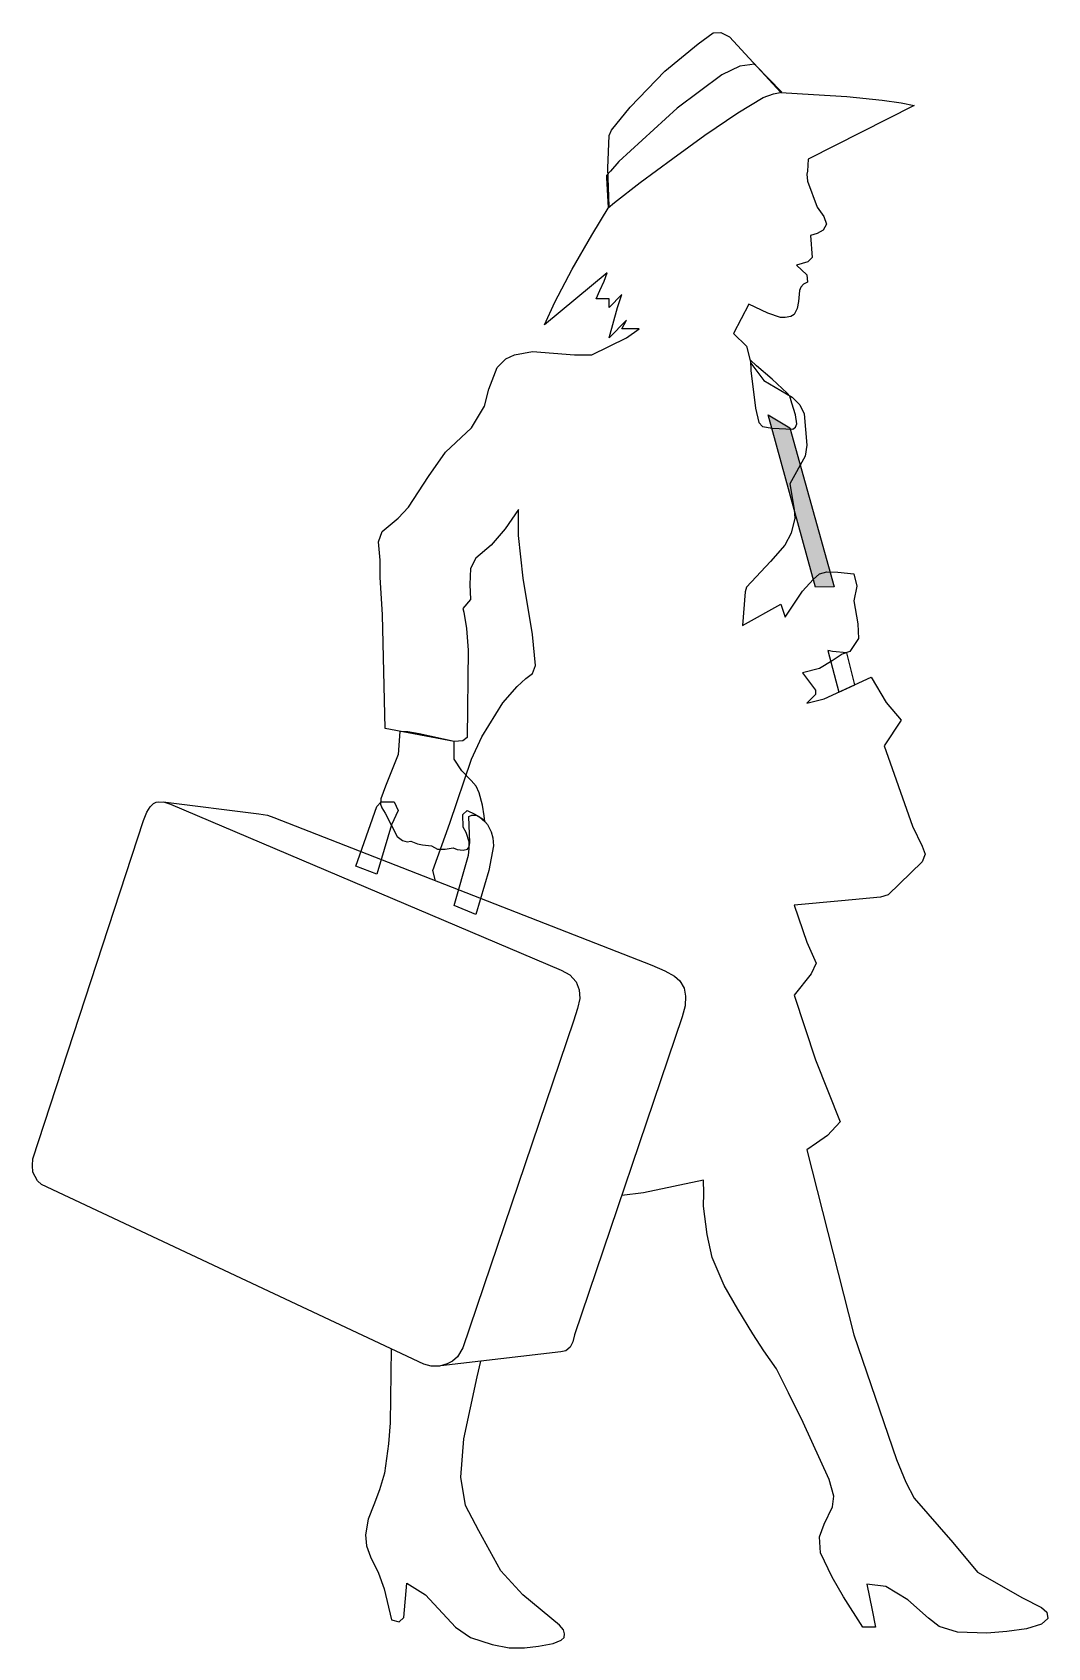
# Model space of a CAD drawing. Extents: x 493 to 606, y 0 to 180.
import ezdxf

# ---------------------------------------------------------------- set-up
doc = ezdxf.new("R2010")
doc.units = 0
doc.header["$MEASUREMENT"] = 0
doc.layers.add('LAYER_1', color=7, linetype='CONTINUOUS')

msp = doc.modelspace()

# ---------------------------------------------------------------- linework, layer by layer
at = {"layer": 'LAYER_1', "linetype": 'CONTINUOUS'}
for points in [[(537.37, 86.59), (539.28, 91.84), (541.67, 98.97), (542.82, 101.42), (545.16, 105.19), (546.72, 107.03), (547.69, 107.92), (548.45, 108.48), (548.76, 109.34), (548.45, 112.78), (547.41, 119.05), (546.9, 123.79), (546.9, 126.67), (545.39, 124.53), (543.84, 122.7), (542.16, 121.27), (541.54, 120.12), (541.47, 118.32), (541.54, 116.66), (540.7, 115.69), (540.81, 115.26), (541.11, 113.45), (541.29, 111.05), (541.19, 101.37), (540.7, 101.01), (539.76, 100.91), (532.09, 102.36), (531.81, 114.98), (531.53, 119.16), (531.53, 121.02), (531.35, 123.08), (531.76, 124.23), (533.54, 125.68), (534.69, 126.93), (536.91, 130.32), (538.79, 133.02), (541.67, 135.72), (543.1, 138.12), (543.58, 140), (544.53, 142.4), (545.49, 143.37), (546.44, 143.82), (548.43, 144.18), (553.11, 143.82), (555, 143.82), (558.85, 145.71), (560.28, 146.7), (559.31, 146.7), (558.36, 146.7), (558.85, 147.65), (556.94, 145.71), (557.88, 149.07), (558.36, 150.53), (556.94, 149.07), (556.94, 150.02), (555.48, 150.02), (555.89, 150.96), (556.4, 152.01), (556.71, 152.92), (549.78, 147.16), (550.9, 149.66), (552.83, 153.33), (555, 157.1), (556.94, 160.29), (556.78, 164.52), (556.94, 168.16), (557.19, 168.75), (559.26, 171.3), (563.13, 175.3), (566.8, 178.33), (568.46, 179.55), (569.32, 179.6), (570.29, 179.12), (576, 172.93), (579.62, 172.72), (583.31, 172.47), (587.21, 172.06), (589.33, 171.78), (590.78, 171.5), (579.01, 165.54), (578.93, 164.21), (578.88, 163.86), (578.93, 163.07), (580, 160.19), (580.77, 159.17), (581.05, 158.3), (580.69, 157.66), (580, 157.28), (579.26, 157.05), (579.47, 154.63), (578.98, 154.12), (577.73, 153.76), (578.85, 152.69), (578.93, 151.9), (578.5, 151.67), (578.22, 151.32), (578.04, 150.96), (577.94, 149.74), (577.78, 148.97), (577.48, 148.31), (577.1, 148.08), (576.46, 147.98), (575.95, 147.98), (574.55, 148.46), (572.43, 149.43), (570.75, 146.19), (572.18, 144.79), (572.66, 142.88), (574.09, 140.97), (577.25, 139.11), (578.09, 138.27), (578.57, 137.28), (578.88, 133.81), (578.7, 132.56), (576.97, 129.5), (577.45, 126.67), (577.55, 125.71), (577.12, 124.02), (576.41, 122.72), (574.85, 120.89), (572.18, 118.06), (572.02, 117.52), (571.72, 113.78), (576, 116.17), (576.48, 114.72), (578.37, 117.58), (579.57, 118.88), (580.28, 119.51), (581.07, 119.74), (582.32, 119.69), (584.1, 119.51), (584.43, 118.16), (584.1, 116.51), (584.54, 113.96), (584.59, 112.35), (583.62, 110.9), (582.8, 110.59), (581.68, 109.85), (580.28, 109.01), (578.37, 108.53), (579.82, 106.62), (579.82, 106.13), (578.88, 105.17), (580.79, 105.67), (586.01, 108.07), (587.67, 105.24), (589.33, 103.28), (587.44, 100.43), (590.58, 91.53), (591.67, 89.31), (591.98, 88.42), (591.67, 87.56), (587.88, 83.89), (587.03, 83.63), (582.7, 83.25), (577.45, 82.76), (578.88, 78.64), (579.9, 76.34), (579.34, 75.14), (577.45, 72.77), (579.82, 65.59), (582.55, 58.73), (581.17, 57.2), (579.95, 56.36), (578.88, 55.6), (584.1, 35.08), (588.82, 21.27), (589.84, 18.75), (590.78, 16.96), (595.06, 12.05), (597.81, 8.76), (602.81, 5.9), (604.9, 4.83), (605.51, 4.3), (605.59, 3.61), (604.9, 3), (603.22, 2.46), (601.05, 2.18), (598.83, 1.98), (595.57, 2.11), (593.56, 2.74), (592.36, 3.66), (590.09, 5.67), (587.65, 7.18), (585.53, 7.41), (586.12, 4.53), (586.5, 2.64), (585.07, 2.64), (582.93, 6.03), (581.68, 8.2), (580.38, 10.9), (580.28, 12.68), (580.79, 14.08), (581.73, 16), (581.86, 17.19), (581.33, 19.03), (578.47, 25.35), (576.84, 28.64), (575.49, 31.31), (574.09, 33.3), (572.89, 35.21), (571.23, 37.94), (569.71, 40.56), (568.38, 43.67), (567.82, 46.22), (567.41, 49.38), (567.44, 50.81), (567.41, 52.26), (560.73, 50.83), (558.34, 50.56)], [(556.84, 160.13), (557.52, 160.72), (560.38, 162.94), (564.02, 165.61), (567.56, 168.21), (571.21, 170.66), (574.04, 172.37), (575.16, 172.77), (576.08, 172.95), (573.22, 175.93), (573.04, 176.06), (572.53, 176.01), (571.44, 175.86), (569.45, 174.89), (564.48, 171.17), (558.01, 165.28), (557.09, 164.19), (556.63, 163.7), (556.63, 163.45), (556.84, 160.13)], [(572.61, 143.21), (572.64, 142.09), (573.17, 137.91), (573.55, 136.31), (573.96, 135.85), (575.03, 135.67), (577.3, 135.57), (577.61, 135.8), (577.76, 136.15), (577.61, 137.17), (577.2, 138.47), (576.97, 139.24), (576.69, 139.57), (575.03, 141.12), (573.27, 142.6), (572.61, 143.21)], [(576.97, 135.72), (581.89, 118.09), (579.82, 118.06), (574.57, 137.15), (576.97, 135.72)], [(581.2, 111), (582.4, 106.39), (584.21, 107.2), (583.29, 110.77), (581.73, 110.9), (581.2, 111)], [(533.7, 102.03), (533.54, 99.46), (532.12, 95.97), (531.61, 94.54), (531.58, 93.98), (531.71, 93.57), (532.09, 92.96), (533.42, 90.36), (534.03, 89.93), (534.54, 89.8), (534.92, 89.87), (535.66, 89.57), (536.22, 89.47), (537.24, 89.36), (537.9, 88.98), (538.74, 88.96), (539.63, 89.11), (540.07, 88.93), (540.73, 88.86), (541.21, 88.98), (541.42, 89.24), (541.47, 89.67), (541.37, 92.58), (541.7, 92.73), (542.23, 92.75), (542.56, 92.55), (543.15, 92.04), (543.07, 92.68), (542.87, 93.85), (542.51, 95.23), (542.18, 95.97), (541.62, 96.58), (540.58, 97.65), (539.76, 98.97), (539.76, 100.91), (535.86, 101.78), (534.59, 101.98), (533.7, 102.03)], [(493, 54.63), (505.28, 92.14), (505.66, 93.06), (506.02, 93.67), (506.38, 94.03), (506.68, 94.18), (506.99, 94.21), (507.6, 94.18), (508.26, 93.95), (551.61, 75.53), (552.58, 75.04), (553.27, 74.25), (553.62, 73.36), (553.68, 72.42), (553.42, 71.3), (552.99, 69.89), (540.7, 33.66), (540.12, 32.66), (539.56, 32.18), (538.97, 31.87), (538.1, 31.62), (537.21, 31.62), (536.37, 31.85), (493.97, 51.78), (493.51, 52.16), (493.25, 52.67), (493, 53.15), (492.95, 53.89), (493, 54.63)], [(507.45, 94.19), (507.45, 94.21)], [(507.45, 94.21), (518.07, 92.91), (519.04, 92.73), (519.73, 92.5), (561.68, 76.09), (563.1, 75.48), (564.17, 74.89), (564.79, 74.38), (565.27, 73.56), (565.42, 72.67), (565.37, 71.58), (565.04, 70.38), (553.11, 35.08), (552.91, 34.32), (552.63, 33.71), (552.12, 33.32), (551.56, 33.2), (538.26, 31.66)], [(528.85, 87.1), (531.17, 93.72), (531.66, 94.21), (533.08, 94.21), (533.54, 93.26), (532.78, 91.66), (531.17, 86.18), (528.85, 87.1)], [(539.76, 82.71), (541.34, 88.29), (541.42, 89.01), (541.42, 89.77), (541.06, 90.82), (540.73, 91.4), (540.7, 92.81), (541.19, 93.26), (542.05, 92.86), (542.87, 92.32), (543.46, 91.71), (543.84, 90.89), (544.04, 90.23), (544.09, 89.34), (543.86, 87.96), (543.58, 86.59), (542.16, 81.72), (539.76, 82.71)], [(537.69, 85.47), (537.37, 86.59)], [(532.75, 33.55), (532.63, 25.32), (532.47, 23), (532.01, 19.72), (531.48, 17.88), (530.82, 16.22), (530.2, 14.62), (529.92, 12.91), (530.03, 11.69), (530.46, 10.47), (531.35, 8.66), (531.99, 6.92), (532.78, 3.48), (533.64, 3.23), (534.15, 3.71), (534.51, 7.53), (536.58, 6.24), (539.89, 2.64), (541.54, 1.5), (543.97, 0.71), (545.83, 0.37), (547.53, 0.37), (549.11, 0.55), (550.74, 0.83), (551.61, 1.21), (551.94, 1.5), (551.99, 1.9), (551.87, 2.34), (551.43, 2.87), (547.38, 6.24), (544.93, 8.91), (542.49, 13.35), (541.01, 16.15), (540.5, 19.28), (540.83, 23.56), (542.31, 30.42), (542.69, 32.17)]]:
    msp.add_lwpolyline(points, dxfattribs=at)
at = {"layer": 'LAYER_1'}
msp.add_solid([(576.97, 135.72), (581.89, 118.09), (574.57, 137.15), (579.82, 118.06)], dxfattribs=at)

doc.saveas('drawing.dxf')
